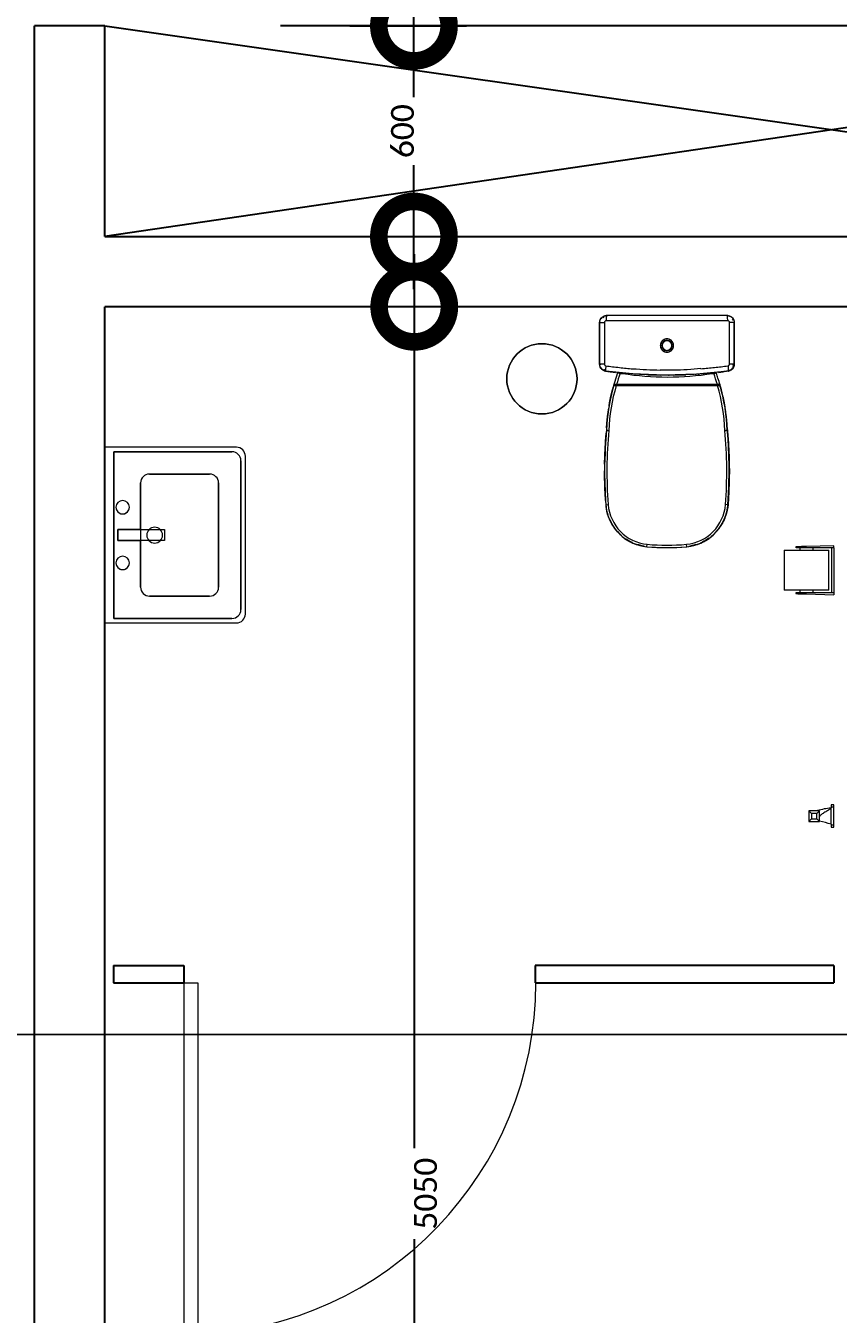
# Model space of a CAD drawing. Header units: metres. Extents: x 15.7 to 112.1, y 4.7 to 71.5.
# Drawn here: x 50.569 to 52.881, y 41.529 to 45.197 of the extents above; entities that cross this region are included whole.
import ezdxf

# ---------------------------------------------------------------- set-up
doc = ezdxf.new("R2010")
doc.units = ezdxf.units.M
doc.layers.get('0').update_dxf_attribs({"color": 3})
doc.layers.add('00', color=252, linetype='Continuous')
for name, color, linetype, lineweight in [('A-BERG', 1, 'Continuous', 9), ('A-DIM', 7, 'Continuous', 5), ('A-DOOR', 5, 'Continuous', 5), ('A-EQPM', 6, 'Continuous', 9), ('A-FIXT', 1, 'Continuous', 9), ('G-IMPT', 1, 'Continuous', 5)]:
    doc.layers.add(name, color=color, linetype=linetype, lineweight=lineweight)
doc.styles.add('Calibri', font='calibri.ttf', dxfattribs={"height": 0.212639})
doc.dimstyles.new('ECG_Dimn-Detl-100', dxfattribs={"dimscale": 0.3048, "dimtxt": 0.25, "dimasz": 1.312336, "dimexe": 0.492126, "dimexo": 0.0625, "dimgap": 0, "dimtad": 1, "dimdec": 0, "dimlfac": 1000, "dimzin": 0, "dimdsep": 46, "dimtxsty": 'Calibri', "dimblk1": 'DOTSMALL', "dimblk2": 'DOTSMALL', "dimsah": 1, "dimcen": 0.09, "dimdle": 0.492126, "dimazin": 0, "dimtfac": 1, "dimtdec": 4, "dimtix": 1, "dimtmove": 0, "dimatfit": 3, "dimfxl": 0.492126, "dimfxlon": 1, "dimtvp": 1, "dimtolj": 1, "dimtzin": 0, "dimarcsym": 2})

# ---------------------------------------------------------------- blocks, each defined once
blk = doc.blocks.new('Single-Flush-Partition - 1000_ 2201-2763524-GROUND FLOOR PLAN')
at = {"layer": 'A-DOOR'}
for p, q in [((0.46, 0.025), (0.46, 1.0259)), ((0.5, 1.0259), (0.46, 1.0259)), ((0.5, 0.025), (0.5, 1.0259)), ((0.5, 0.025), (0.46, 0.025))]:
    blk.add_line(p, q, dxfattribs=at)
blk.add_arc((0.5, 0.025), 1.0017, 92.2886, 180, dxfattribs=at)
blk = doc.blocks.new('ECG_Commercial_Toilet_Maid_driver-P Trap_01 - 211109_092700_dwg_dwg_211109-V2-GROUND FLOOR PLAN')
at = {"layer": 'G-IMPT'}
for p, q in [((-0.4183, 0.1761), (-0.44, 0.1748)), ((-0.3575, 0.1776), (-0.3669, 0.1775)), ((-0.3006, 0.1763), (-0.3323, 0.1771)), ((-0.0804, 0.1337), (-0.0784, 0.133)), ((-0.0786, 0.1331), (-0.0803, 0.1331)), ((-0.0853, -0.0043), (-0.0853, -0.0059)), ((-0.0784, -0.133), (-0.0804, -0.1337)), ((-0.0786, -0.1331), (-0.0803, -0.1331)), ((-0.4226, -0.1759), (-0.3977, -0.1769)), ((-0.3514, -0.1776), (-0.3203, -0.177)), ((-0.2674, -0.1743), (-0.2411, -0.1722))]:
    blk.add_line(p, q, dxfattribs=at)
at = {"layer": 'G-IMPT', "flags": 128}
for points in [[(-0.4998, 0.1614), (-0.5044, 0.159), (-0.5089, 0.1565), (-0.5134, 0.1538), (-0.5154, 0.1524)], [(-0.2349, 0.1719), (-0.2217, 0.171), (-0.2025, 0.1692), (-0.1833, 0.1666), (-0.1816, 0.1664)], [(-0.1723, 0.1649), (-0.1642, 0.1634), (-0.1453, 0.1595), (-0.1265, 0.1549), (-0.1172, 0.1524)], [(-0.1138, 0.1514), (-0.1078, 0.1497), (-0.0894, 0.1437), (-0.0776, 0.1396)], [(-0.5263, 0.1443), (-0.5299, 0.1412), (-0.5337, 0.1376), (-0.5374, 0.1339), (-0.5409, 0.1301)], [(-0.0803, 0.1331), (-0.0803, 0.1297), (-0.0803, 0.1263)], [(-0.5719, -0.0627), (-0.5713, -0.0668), (-0.5703, -0.0719), (-0.5691, -0.077), (-0.5676, -0.082), (-0.5664, -0.0859)], [(-0.5622, -0.0966), (-0.5601, -0.1013), (-0.5577, -0.1059), (-0.5551, -0.1105), (-0.5524, -0.1149), (-0.5495, -0.1192), (-0.5493, -0.1195)], [(-0.0803, -0.1294), (-0.0803, -0.1312), (-0.0803, -0.1331)]]:
    blk.add_lwpolyline(points, dxfattribs=at)
at = {"layer": 'G-IMPT'}
for centre, radius, start, end in [((-0.263, -0.3639), 0.5295, 69.8168, 73.379), ((0.7318, -0.0015), 0.8221, 171.054, 188.946), ((-0.263, 0.3639), 0.5295, 286.6212, 290.1832)]:
    blk.add_arc(centre, radius, start, end, dxfattribs=at)
for points, knots in [([(-0.5134, 0.1537), (-0.5124, 0.1544), (-0.5064, 0.1581), (-0.5, 0.1613), (-0.4946, 0.1637)], [-0.3528816, -0.3528816, -0.3528816, -0.3528816, -0.3333333, -0.2354946, -0.2354946, -0.2354946, -0.2354946]), ([(-0.4808, 0.1688), (-0.4783, 0.1695), (-0.4718, 0.1713), (-0.4653, 0.1723), (-0.4613, 0.1728)], [-0.1550415, -0.1550415, -0.1550415, -0.1550415, -0.1111111, -0.0452824, -0.0452824, -0.0452824, -0.0452824]), ([(-0.4418, 0.1747), (-0.4378, 0.175), (-0.4259, 0.1758), (-0.406, 0.1767), (-0.3825, 0.1774), (-0.3662, 0.1776), (-0.3578, 0.1776), (-0.3572, 0.1776)], [-0.9464093, -0.9464093, -0.9464093, -0.9464093, -0.8888889, -0.7777778, -0.6666667, -0.5555556, -0.5477804, -0.5477804, -0.5477804, -0.5477804]), ([(-0.3385, 0.1774), (-0.3374, 0.1774), (-0.3285, 0.1773), (-0.3117, 0.1768), (-0.2881, 0.1757), (-0.2676, 0.1744), (-0.2551, 0.1734), (-0.2503, 0.173)], [-0.4598098, -0.4598098, -0.4598098, -0.4598098, -0.4444444, -0.3333333, -0.2222222, -0.1111111, -0.0437293, -0.0437293, -0.0437293, -0.0437293]), ([(-0.5575, 0.1063), (-0.5562, 0.1087), (-0.5543, 0.1119), (-0.5523, 0.1151), (-0.5517, 0.1159)], [-0.71214902, -0.71214902, -0.71214902, -0.71214902, -0.66666667, -0.65063088, -0.65063088, -0.65063088, -0.65063088]), ([(-0.0798, 0.1365), (-0.0801, 0.1362), (-0.0804, 0.1356), (-0.0806, 0.1347), (-0.0805, 0.1341), (-0.0805, 0.1339)], [0.75, 0.75, 0.75, 0.75, 0.875, 0.9375, 1, 1, 1, 1]), ([(-0.078, 0.1376), (-0.0782, 0.1375), (-0.0789, 0.1373), (-0.0795, 0.1369), (-0.0798, 0.1365)], [0.5644299, 0.5644299, 0.5644299, 0.5644299, 0.625, 0.75, 0.75, 0.75, 0.75]), ([(-0.5706, 0.0702), (-0.5702, 0.0723), (-0.5694, 0.0757), (-0.5685, 0.0791), (-0.5681, 0.0804)], [-0.92350914, -0.92350914, -0.92350914, -0.92350914, -0.88888889, -0.86576975, -0.86576975, -0.86576975, -0.86576975]), ([(-0.5676, -0.0821), (-0.5682, -0.0802), (-0.5696, -0.0755), (-0.5704, -0.0706), (-0.5709, -0.0677)], [-0.14372398, -0.14372398, -0.14372398, -0.14372398, -0.11111111, -0.06227402, -0.06227402, -0.06227402, -0.06227402]), ([(-0.5493, -0.1195), (-0.5507, -0.1175), (-0.5556, -0.1102), (-0.5596, -0.1023), (-0.5623, -0.0964)], [-0.373281, -0.373281, -0.373281, -0.373281, -0.3333333, -0.227652, -0.227652, -0.227652, -0.227652]), ([(-0.5247, -0.1456), (-0.5254, -0.145), (-0.5313, -0.1402), (-0.5379, -0.1337), (-0.5432, -0.1274), (-0.5441, -0.1263)], [-0.5710221, -0.5710221, -0.5710221, -0.5710221, -0.5555556, -0.4444444, -0.4201761, -0.4201761, -0.4201761, -0.4201761]), ([(-0.2411, -0.1722), (-0.2346, -0.1719), (-0.2217, -0.1711), (-0.2025, -0.1693), (-0.1833, -0.1668), (-0.1642, -0.1635), (-0.1452, -0.1596), (-0.1264, -0.155), (-0.1078, -0.1498), (-0.0916, -0.1446), (-0.0816, -0.141), (-0.0776, -0.1396)], [0, 0, 0, 0, 0.1111111, 0.2222222, 0.3333333, 0.4444444, 0.5555556, 0.6666667, 0.7777778, 0.8888889, 0.9605895, 0.9605895, 0.9605895, 0.9605895]), ([(-0.0805, -0.1339), (-0.0805, -0.1341), (-0.0806, -0.1347), (-0.0804, -0.1356), (-0.0801, -0.1362), (-0.0798, -0.1365)], [0, 0, 0, 0, 0.0625, 0.125, 0.25, 0.25, 0.25, 0.25]), ([(-0.0798, -0.1365), (-0.0794, -0.1369), (-0.0789, -0.1373), (-0.0782, -0.1375), (-0.078, -0.1376)], [0.25, 0.25, 0.25, 0.25, 0.375, 0.4356025, 0.4356025, 0.4356025, 0.4356025]), ([(-0.4902, -0.1655), (-0.4909, -0.1652), (-0.4979, -0.1625), (-0.5072, -0.1578), (-0.5152, -0.1526), (-0.5175, -0.151)], [-0.7902983, -0.7902983, -0.7902983, -0.7902983, -0.7777778, -0.6666667, -0.6200914, -0.6200914, -0.6200914, -0.6200914])]:
    blk.add_open_spline(points, degree=3, knots=knots, dxfattribs=at)
for points in [[(-0.5413, 0.1297), (-0.5368, 0.1348), (-0.532, 0.1395), (-0.5269, 0.1438)], [(-0.0787, 0.1339), (-0.079, 0.1339), (-0.0796, 0.1339), (-0.0802, 0.1339), (-0.0805, 0.1339)], [(-0.0805, 0.1339), (-0.0804, 0.1338), (-0.0804, 0.1335), (-0.0803, 0.1332), (-0.0803, 0.1331)], [(-0.0789, 0.128), (-0.0794, 0.1282), (-0.0798, 0.1284), (-0.0803, 0.1286)], [(-0.0803, 0.1263), (-0.0799, 0.1263), (-0.0795, 0.1263), (-0.0792, 0.1262)], [(-0.0803, -0.1331), (-0.0803, -0.1332), (-0.0804, -0.1335), (-0.0804, -0.1338), (-0.0805, -0.1339)], [(-0.0805, -0.1339), (-0.0802, -0.1339), (-0.0796, -0.1339), (-0.079, -0.1339), (-0.0787, -0.1339)], [(-0.0803, -0.1294), (-0.08, -0.1294), (-0.0793, -0.1293), (-0.0787, -0.1293), (-0.0784, -0.1292)], [(-0.4531, -0.1739), (-0.4643, -0.1731), (-0.4754, -0.1707), (-0.4861, -0.167)], [(-0.2411, -0.1722), (-0.2489, -0.1729), (-0.2646, -0.1742), (-0.2881, -0.1757), (-0.3117, -0.1768), (-0.3353, -0.1775), (-0.3589, -0.1777), (-0.3825, -0.1774), (-0.406, -0.1767), (-0.4297, -0.1756), (-0.4453, -0.1745), (-0.4531, -0.1739)]]:
    blk.add_open_spline(points, degree=3, dxfattribs=at)
blk = doc.blocks.new('ECG_Commercial_Toilet_Maid_driver-P Trap_01 - 211109_092700_dwg_dwg_Deckel_unten_211101-V3-GROUND FLOOR PLAN')
at = {"layer": 'G-IMPT'}
for p, q in [((-0.127, 0.1545), (-0.1269, 0.155)), ((-0.1249, 0.1542), (-0.1269, 0.155)), ((-0.1269, -0.155), (-0.127, -0.1545)), ((-0.1269, -0.155), (-0.125, -0.1533))]:
    blk.add_line(p, q, dxfattribs=at)
at = {"layer": 'G-IMPT', "flags": 128}
for points in [[(-0.4942, 0.1639), (-0.4982, 0.1621), (-0.5028, 0.1598), (-0.5074, 0.1574), (-0.5119, 0.1547), (-0.5156, 0.1523)], [(-0.4583, 0.1734), (-0.4635, 0.1727), (-0.4686, 0.1718), (-0.4737, 0.1707), (-0.4787, 0.1694), (-0.4837, 0.1679)], [(-0.3647, 0.1773), (-0.3912, 0.1771), (-0.4413, 0.1748), (-0.4432, 0.1746)], [(-0.2547, 0.1731), (-0.291, 0.1758), (-0.3373, 0.1773)], [(-0.1829, 0.1665), (-0.19, 0.1676), (-0.2113, 0.1701), (-0.2327, 0.1717), (-0.2361, 0.1719)], [(-0.1269, 0.155), (-0.1477, 0.1601), (-0.1688, 0.1643), (-0.1727, 0.1649)], [(-0.5512, 0.1166), (-0.5523, 0.1149), (-0.5551, 0.1105), (-0.5576, 0.106), (-0.56, 0.1014), (-0.5609, 0.0994)], [(-0.5264, 0.1441), (-0.5286, 0.1424), (-0.5324, 0.1389), (-0.5361, 0.1352), (-0.5397, 0.1314), (-0.5416, 0.1293)], [(-0.567, 0.084), (-0.5676, 0.082), (-0.569, 0.077), (-0.5702, 0.072), (-0.5712, 0.0669), (-0.5716, 0.0647)], [(-0.5719, -0.0627), (-0.5713, -0.0668), (-0.5703, -0.0719), (-0.5691, -0.077), (-0.5676, -0.082), (-0.5664, -0.0859)], [(-0.5622, -0.0966), (-0.5601, -0.1013), (-0.5577, -0.1059), (-0.5551, -0.1105), (-0.5524, -0.1149), (-0.5495, -0.1192)], [(-0.5447, -0.1255), (-0.5432, -0.1274), (-0.5398, -0.1314), (-0.5362, -0.1352), (-0.5325, -0.1388), (-0.5286, -0.1423), (-0.5247, -0.1456), (-0.5226, -0.1472)], [(-0.5198, -0.1493), (-0.5163, -0.1518), (-0.5119, -0.1547), (-0.5075, -0.1573), (-0.5029, -0.1598), (-0.4982, -0.1621), (-0.4935, -0.1642), (-0.4886, -0.1661), (-0.4837, -0.1678), (-0.4788, -0.1694), (-0.4737, -0.1707), (-0.4687, -0.1718), (-0.4635, -0.1727), (-0.4584, -0.1734), (-0.4532, -0.1739), (-0.4531, -0.1739)], [(-0.4531, -0.1739), (-0.4031, -0.1768), (-0.353, -0.1776), (-0.3029, -0.1764), (-0.2529, -0.1732), (-0.2411, -0.1722)], [(-0.2411, -0.1722), (-0.2196, -0.1708), (-0.1983, -0.1687), (-0.177, -0.1657), (-0.1559, -0.1618), (-0.135, -0.1571), (-0.1269, -0.155)]]:
    blk.add_lwpolyline(points, dxfattribs=at)
at = {"layer": 'G-IMPT'}
for centre, radius, start, end in [((-0.263, -0.3639), 0.5365, 81.3483, 83.4677), ((-0.263, -0.3639), 0.5365, 75.3041, 78.0597), ((-0.1287, 0.1483), 0.007, 60.9879, 75.3041), ((-0.1287, 0.1483), 0.007, 60.9879, 75.3041), ((-0.4432, -0.0443), 0.13, 249.5754, 265.6258), ((-0.3576, 1.0752), 1.2528, 265.6258, 275.3365), ((-0.263, 0.3639), 0.5365, 272.3428, 284.6959), ((-0.1287, -0.1483), 0.007, 284.6959, 315.0019), ((-0.1287, -0.1483), 0.007, 284.6959, 315.0019)]:
    blk.add_arc(centre, radius, start, end, dxfattribs=at)
blk = doc.blocks.new('ECG_Commercial_Toilet_Maid_driver-P Trap_01 - 211109_092700_dwg_dwg_Deckel_oben_211101-2077761-GROUND FLOOR PLAN')
at = {"layer": 'G-IMPT'}
for p, q in [((-0.4531, 0.1739), (-0.4526, 0.167)), ((-0.1262, 0.1549), (-0.1264, 0.1542)), ((-0.1163, 0.1519), (-0.1162, 0.1521)), ((-0.1108, 0.1483), (-0.1127, 0.1483)), ((-0.1108, 0.1483), (-0.1108, 0.1442)), ((-0.1138, 0.1442), (-0.1108, 0.1442)), ((-0.1138, 0.1442), (-0.1138, -0.1442)), ((-0.1108, -0.1442), (-0.1108, 0.1442)), ((-0.1108, -0.1442), (-0.1108, 0.1442)), ((-0.5726, 0.0565), (-0.5657, 0.0558)), ((-0.5726, -0.0565), (-0.5657, -0.0558)), ((-0.1138, -0.1442), (-0.1108, -0.1442)), ((-0.1108, -0.1442), (-0.1108, -0.1483)), ((-0.4531, -0.1739), (-0.4526, -0.167)), ((-0.1264, -0.1542), (-0.1262, -0.1549)), ((-0.1162, -0.1521), (-0.1163, -0.1519)), ((-0.1127, -0.1483), (-0.1108, -0.1483))]:
    blk.add_line(p, q, dxfattribs=at)
at = {"layer": 'G-IMPT', "flags": 128}
for points in [[(-0.4531, 0.1739), (-0.4583, 0.1734), (-0.4635, 0.1727), (-0.4686, 0.1718), (-0.4737, 0.1707), (-0.4787, 0.1694), (-0.4837, 0.1679), (-0.4886, 0.1661), (-0.4934, 0.1642), (-0.4982, 0.1621), (-0.5028, 0.1598), (-0.5074, 0.1574), (-0.5119, 0.1547), (-0.5162, 0.1519), (-0.5205, 0.1489), (-0.5246, 0.1457), (-0.5286, 0.1424), (-0.5324, 0.1389), (-0.5361, 0.1352), (-0.5397, 0.1314), (-0.5431, 0.1275), (-0.5464, 0.1234), (-0.5494, 0.1193), (-0.5523, 0.1149), (-0.5551, 0.1105), (-0.5576, 0.106), (-0.56, 0.1014), (-0.5622, 0.0967), (-0.5642, 0.0919), (-0.566, 0.087), (-0.5676, 0.082), (-0.569, 0.077), (-0.5702, 0.072), (-0.5712, 0.0669), (-0.572, 0.0617), (-0.5726, 0.0566), (-0.5726, 0.0565)], [(-0.2411, 0.1722), (-0.291, 0.1758), (-0.3411, 0.1775), (-0.3912, 0.1771), (-0.4413, 0.1748), (-0.4531, 0.1739)], [(-0.113, 0.1512), (-0.1337, 0.1568), (-0.1546, 0.1615), (-0.1757, 0.1655), (-0.197, 0.1685), (-0.2183, 0.1707), (-0.2397, 0.1721), (-0.2411, 0.1722)], [(-0.5726, 0.0565), (-0.5744, 0.0324), (-0.5752, 0.0083), (-0.5751, -0.0158), (-0.574, -0.0399), (-0.5726, -0.0565)], [(-0.5726, -0.0565), (-0.5721, -0.0617), (-0.5713, -0.0668), (-0.5703, -0.0719), (-0.5691, -0.077), (-0.5676, -0.082), (-0.566, -0.0869), (-0.5642, -0.0918), (-0.5622, -0.0966), (-0.5601, -0.1013), (-0.5577, -0.1059), (-0.5551, -0.1105), (-0.5524, -0.1149), (-0.5495, -0.1192), (-0.5464, -0.1234), (-0.5432, -0.1274), (-0.5398, -0.1314), (-0.5362, -0.1352), (-0.5325, -0.1388), (-0.5286, -0.1423), (-0.5247, -0.1456), (-0.5205, -0.1488), (-0.5163, -0.1518), (-0.5119, -0.1547), (-0.5075, -0.1573), (-0.5029, -0.1598), (-0.4982, -0.1621), (-0.4935, -0.1642), (-0.4886, -0.1661), (-0.4837, -0.1678), (-0.4788, -0.1694), (-0.4737, -0.1707), (-0.4687, -0.1718), (-0.4635, -0.1727), (-0.4584, -0.1734), (-0.4532, -0.1739), (-0.4531, -0.1739)], [(-0.4531, -0.1739), (-0.4031, -0.1768), (-0.353, -0.1776), (-0.3029, -0.1764), (-0.2529, -0.1732), (-0.2411, -0.1722)], [(-0.2411, -0.1722), (-0.2196, -0.1708), (-0.1983, -0.1687), (-0.177, -0.1657), (-0.1559, -0.1618), (-0.135, -0.1571), (-0.1143, -0.1516), (-0.113, -0.1512)]]:
    blk.add_lwpolyline(points, dxfattribs=at)
at = {"layer": 'G-IMPT'}
for centre, radius, start, end in [((-0.4432, 0.0443), 0.13, 94.3742, 174.6261), ((-0.4432, 0.0443), 0.123, 94.3742, 174.6261), ((-0.3576, -1.0752), 1.2528, 84.6635, 94.3742), ((-0.3576, -1.0752), 1.2458, 84.6551, 94.3742), ((-0.263, -0.3639), 0.5295, 73.6374, 87.677), ((-0.263, -0.3639), 0.5365, 73.7635, 87.6572), ((-0.263, -0.3639), 0.5365, 81.0541, 87.6572), ((-0.263, -0.3639), 0.5365, 75.2338, 78.8854), ((-0.117, 0.1492), 0.003, 74.1204, 97.6492), ((-0.263, -0.3639), 0.5365, 73.7635, 74.1204), ((-0.1138, 0.1483), 0.003, 0, 73.7635), ((-0.1138, 0.1483), 0.003, 0, 73.7635), ((0.0278, 0), 0.6031, 174.6261, 185.3739), ((0.0278, 0), 0.5961, 174.6261, 185.3739), ((-0.4432, -0.0443), 0.13, 185.3739, 265.6258), ((-0.4432, -0.0443), 0.123, 185.3739, 265.6258), ((-0.263, 0.3639), 0.5295, 272.323, 286.3626), ((-0.3576, 1.0752), 1.2528, 265.6258, 275.3365), ((-0.3576, 1.0752), 1.2458, 265.6258, 275.3449), ((-0.263, 0.3639), 0.5365, 272.3428, 286.2365), ((-0.263, 0.3639), 0.5365, 272.3428, 278.9459), ((-0.263, 0.3639), 0.5365, 281.1146, 284.7662), ((-0.117, -0.1492), 0.003, 262.3508, 285.8796), ((-0.263, 0.3639), 0.5365, 285.8796, 286.2365), ((-0.1138, -0.1483), 0.003, 286.2365, 0), ((-0.1138, -0.1483), 0.003, 286.2365, 0)]:
    blk.add_arc(centre, radius, start, end, dxfattribs=at)
for points in [[(-0.2411, 0.1722), (-0.2411, 0.1721), (-0.2411, 0.1718), (-0.2412, 0.1702), (-0.2413, 0.1679), (-0.2415, 0.1661), (-0.2415, 0.1652)], [(-0.1137, 0.1454), (-0.1137, 0.145), (-0.1138, 0.1446), (-0.1138, 0.1442)], [(-0.1138, -0.1442), (-0.1138, -0.1446), (-0.1137, -0.145), (-0.1137, -0.1454)], [(-0.1137, -0.1454), (-0.1136, -0.1458), (-0.1136, -0.1462), (-0.1135, -0.1465)], [(-0.2415, -0.1652), (-0.2415, -0.1661), (-0.2413, -0.1679), (-0.2412, -0.1702), (-0.2411, -0.1718), (-0.2411, -0.1721), (-0.2411, -0.1722)]]:
    blk.add_open_spline(points, degree=3, dxfattribs=at)
for points, knots in [([(-0.1162, 0.1521), (-0.1162, 0.1521), (-0.1169, 0.1523), (-0.1202, 0.1533), (-0.1239, 0.1543), (-0.1262, 0.1549)], [-1, -1, -1, -1, -0.722222, -0.444444, 0, 0, 0, 0]), ([(-0.113, 0.1512), (-0.113, 0.1512), (-0.113, 0.1509), (-0.1132, 0.1495), (-0.1134, 0.1475), (-0.1136, 0.146), (-0.1137, 0.1454)], [0, 0, 0, 0, 0.2222222, 0.4444444, 0.7222222, 0.8888885, 0.8888885, 0.8888885, 0.8888885]), ([(-0.1108, 0.1442), (-0.1108, 0.1446), (-0.1108, 0.1456), (-0.1108, 0.147), (-0.1108, 0.148), (-0.1108, 0.1483), (-0.1108, 0.1483)], [0, 0, 0, 0, 0.222222, 0.444444, 0.722222, 1, 1, 1, 1]), ([(-0.1135, -0.1465), (-0.1134, -0.1473), (-0.1133, -0.1488), (-0.1131, -0.1502), (-0.113, -0.151), (-0.113, -0.1512), (-0.113, -0.1512)], [0.2222222, 0.2222222, 0.2222222, 0.2222222, 0.4444444, 0.6666667, 0.8333333, 1, 1, 1, 1]), ([(-0.1108, -0.1483), (-0.1108, -0.1483), (-0.1108, -0.1481), (-0.1108, -0.1473), (-0.1108, -0.1459), (-0.1108, -0.1447), (-0.1108, -0.1442)], [0, 0, 0, 0, 0.222222, 0.444444, 0.722222, 1, 1, 1, 1]), ([(-0.1162, -0.1521), (-0.1162, -0.1521), (-0.1166, -0.1522), (-0.1186, -0.1528), (-0.1219, -0.1537), (-0.1248, -0.1545), (-0.1262, -0.1549)], [0, 0, 0, 0, 0.222222, 0.444444, 0.722222, 1, 1, 1, 1])]:
    blk.add_open_spline(points, degree=3, knots=knots, dxfattribs=at)
blk = doc.blocks.new('ECG_Commercial_Toilet_Maid_driver-P Trap_01 - 211109_092700_dwg_dwg_Spühlkasten_211101-V4-GROUND FLOOR PLAN')
at = {"layer": 'G-IMPT'}
for p, q in [((-0.0606, 0.1853), (-0.059, 0.1866)), ((-0.0479, 0.1896), (-0.0479, 0.1886)), ((-0.0478, 0.1894), (-0.0478, 0.1888)), ((0.0707, 0.1915), (-0.0477, 0.1915)), ((-0.0477, 0.1915), (0.0707, 0.1915)), ((-0.0477, 0.187), (-0.0477, 0.1915)), ((-0.0477, 0.1915), (-0.0477, 0.1915)), ((-0.0477, 0.1851), (-0.0477, 0.187)), ((-0.0477, 0.1829), (-0.0477, 0.1851)), ((0.0707, 0.1915), (0.0707, 0.1915)), ((0.0707, 0.1915), (0.0707, 0.187)), ((0.0707, 0.187), (0.0707, 0.1851)), ((0.0707, 0.1851), (0.0707, 0.1829)), ((0.0824, 0.1862), (0.0836, 0.1852)), ((-0.0693, 0.1602), (-0.071, 0.1463)), ((-0.0701, 0.1525), (-0.0693, 0.1602)), ((-0.0693, 0.1603), (-0.0684, 0.1673)), ((-0.0477, 0.1806), (-0.0477, 0.1829)), ((-0.0477, 0.1781), (-0.0477, 0.1806)), ((0.0707, 0.1781), (-0.0477, 0.1781)), ((0.0707, 0.1829), (0.0707, 0.1806)), ((0.0707, 0.1806), (0.0707, 0.1781)), ((0.0757, -0.1731), (0.0757, 0.1731)), ((0.0888, 0.1785), (0.0898, 0.1755)), ((0.0902, 0.1742), (0.0905, 0.1718)), ((0.0907, -0.1715), (0.0907, 0.1715)), ((-0.0733, 0.1239), (-0.0747, 0.1086)), ((-0.0727, 0.1302), (-0.0733, 0.1247)), ((-0.076, 0.0922), (-0.0762, 0.0891)), ((-0.0755, 0.0994), (-0.0753, 0.1013)), ((-0.0782, 0.0535), (-0.0792, 0.0178)), ((-0.0791, 0.0212), (-0.0791, 0.0224)), ((-0.0792, -0.0178), (-0.0782, -0.0535)), ((-0.0762, -0.0891), (-0.076, -0.0923)), ((-0.071, -0.1463), (-0.0693, -0.1602)), ((-0.0693, -0.1602), (-0.0695, -0.158)), ((-0.0684, -0.1671), (-0.0686, -0.1657)), ((-0.0684, -0.1673), (-0.0684, -0.1671)), ((-0.0666, -0.1769), (-0.0673, -0.1744)), ((-0.0646, -0.1809), (-0.066, -0.1781)), ((-0.0477, -0.1781), (0.0707, -0.1781)), ((-0.0477, -0.1805), (-0.0477, -0.1781)), ((-0.0477, -0.1829), (-0.0477, -0.1805)), ((-0.0477, -0.1851), (-0.0477, -0.1829)), ((0.0707, -0.1886), (0.0707, -0.1781)), ((-0.0479, -0.19), (-0.0479, -0.188)), ((-0.0478, -0.1882), (-0.0478, -0.1902)), ((-0.0477, -0.187), (-0.0477, -0.1851)), ((-0.0477, -0.1915), (-0.0477, -0.187)), ((-0.0477, -0.1915), (0.0707, -0.1915)), ((0.0707, -0.1915), (-0.0477, -0.1915)), ((-0.0477, -0.1915), (-0.0477, -0.1915)), ((0.0707, -0.1915), (0.0707, -0.1886)), ((0.0707, -0.1915), (0.0707, -0.1915))]:
    blk.add_line(p, q, dxfattribs=at)
at = {"layer": 'G-IMPT', "flags": 128}
for points in [[(-0.0675, 0.1742), (-0.0669, 0.177), (-0.066, 0.1796), (-0.0646, 0.1821), (-0.063, 0.1844), (-0.061, 0.1864), (-0.0587, 0.1882), (-0.0563, 0.1896), (-0.0519, 0.191), (-0.0477, 0.1915)], [(-0.0478, 0.1902), (-0.0478, 0.1904), (-0.0478, 0.1906), (-0.0478, 0.1909), (-0.0477, 0.1911)], [(0.0707, 0.1915), (0.0735, 0.1913), (0.0763, 0.1907), (0.0789, 0.1897), (0.0814, 0.1884), (0.0837, 0.1867), (0.0857, 0.1847), (0.0874, 0.1824), (0.0888, 0.18), (0.0903, 0.1757), (0.0907, 0.1715)], [(-0.0675, -0.1742), (-0.0766, -0.0837), (-0.0793, 0.0071), (-0.0756, 0.0979), (-0.0675, 0.1742)], [(-0.0684, 0.1673), (-0.0684, 0.1671), (-0.0686, 0.1657), (-0.0688, 0.1643), (-0.069, 0.1629), (-0.0692, 0.1616), (-0.0693, 0.1602)], [(-0.0677, 0.1726), (-0.0679, 0.1713), (-0.0681, 0.1699), (-0.0683, 0.1685), (-0.0684, 0.1673)], [(-0.0671, 0.1754), (-0.0662, 0.1781), (-0.0648, 0.1806), (-0.0632, 0.1829)], [(0.0907, -0.1715), (0.0907, -0.1053), (0.0907, -0.0388), (0.0907, 0.0276), (0.0907, 0.0941), (0.0907, 0.1604), (0.0907, 0.1715)], [(-0.0746, 0.1091), (-0.0744, 0.112), (-0.0735, 0.1209)], [(-0.0765, -0.0844), (-0.0767, -0.0822), (-0.0767, -0.08)], [(-0.0748, -0.1076), (-0.0733, -0.1247), (-0.0727, -0.1302)], [(-0.0686, -0.1657), (-0.0688, -0.1643), (-0.069, -0.1629), (-0.0692, -0.1616), (-0.0693, -0.1602)], [(-0.0677, -0.1726), (-0.0679, -0.1713), (-0.0681, -0.1699), (-0.0683, -0.1685), (-0.0684, -0.1673)], [(-0.0477, -0.1915), (-0.0505, -0.1913), (-0.0533, -0.1907), (-0.0559, -0.1897), (-0.0584, -0.1884), (-0.0607, -0.1867), (-0.0627, -0.1847), (-0.0644, -0.1824), (-0.0665, -0.1784), (-0.0675, -0.1742)], [(0.0907, -0.1715), (0.0905, -0.1743), (0.0899, -0.1771), (0.0889, -0.1798), (0.0876, -0.1822), (0.0859, -0.1845), (0.0839, -0.1865), (0.0817, -0.1882), (0.0792, -0.1896), (0.0749, -0.1911), (0.0707, -0.1915)], [(0.0905, -0.1728), (0.0899, -0.1756), (0.0889, -0.1782)], [(-0.0587, -0.1868), (-0.0609, -0.1852), (-0.0623, -0.1838)], [(-0.0479, -0.19), (-0.0507, -0.1898), (-0.0535, -0.1892), (-0.0561, -0.1882)], [(-0.0478, -0.1902), (-0.0478, -0.1904), (-0.0478, -0.1906), (-0.0478, -0.1909), (-0.0477, -0.1911)]]:
    blk.add_lwpolyline(points, dxfattribs=at)
at = {"layer": 'G-IMPT'}
for centre, major_axis, ratio, start_param, end_param in [((0.0757, 0.1715), (0.015, 0), 0.104518, 0.698132, 1.570796), ((0.0757, 0.1715), (-0.015, 0), 0.104518, 3.141593, 3.839719), ((0.0757, -0.1715), (0.015, 0), 0.101852, 4.712389, 4.886922), ((0.0757, -0.1715), (-0.015, 0), 0.101852, 1.745329, 3.141593)]:
    blk.add_ellipse(centre, major_axis=major_axis, ratio=ratio, start_param=start_param, end_param=end_param, dxfattribs=at)
for points, knots in [([(-0.0675, 0.1742), (-0.0671, 0.1768), (-0.0654, 0.1819), (-0.0603, 0.1876), (-0.0541, 0.1908), (-0.0498, 0.1915), (-0.0477, 0.1915)], [-1, -1, -1, -1, -0.722222, -0.444444, -0.222222, 0, 0, 0, 0]), ([(0.0707, 0.1915), (0.0742, 0.1915), (0.08, 0.1899), (0.0863, 0.1846), (0.0893, 0.1795), (0.0905, 0.175), (0.0907, 0.1727), (0.0907, 0.1715)], [-1, -1, -1, -1, -0.666667, -0.444444, -0.222222, -0.111111, 0, 0, 0, 0]), ([(-0.0675, -0.1742), (-0.0762, -0.1103), (-0.0833, 0.0066), (-0.0745, 0.1231), (-0.0675, 0.1742)], [-1, -1, -1, -1, -0.444444, 0, 0, 0, 0]), ([(-0.0639, 0.1747), (-0.0645, 0.1747), (-0.0655, 0.1747), (-0.0666, 0.1746), (-0.0673, 0.1744), (-0.0675, 0.1743), (-0.0675, 0.1742)], [0.5555556, 0.5555556, 0.5555556, 0.5555556, 0.6666667, 0.7777778, 0.8888889, 0.9998878, 0.9998878, 0.9998878, 0.9998878]), ([(-0.0674, 0.1743), (-0.0673, 0.1749), (-0.0669, 0.1765), (-0.0657, 0.1797), (-0.0641, 0.1819), (-0.0629, 0.1833)], [0.0512305, 0.0512305, 0.0512305, 0.0512305, 0.1111111, 0.2222222, 0.4038066, 0.4038066, 0.4038066, 0.4038066]), ([(-0.0628, 0.1833), (-0.0637, 0.1823), (-0.0657, 0.1796), (-0.0668, 0.1764), (-0.0673, 0.1743)], [0.5863221, 0.5863221, 0.5863221, 0.5863221, 0.7222222, 0.9391237, 0.9391237, 0.9391237, 0.9391237]), ([(-0.0651, 0.1752), (-0.0648, 0.1761), (-0.0643, 0.1775), (-0.0636, 0.1787), (-0.0633, 0.1792)], [0.1111111, 0.1111111, 0.1111111, 0.1111111, 0.2222222, 0.2811373, 0.2811373, 0.2811373, 0.2811373]), ([(-0.0477, 0.1781), (-0.0483, 0.1781), (-0.0497, 0.1778), (-0.0513, 0.1767), (-0.0523, 0.1753), (-0.0526, 0.1743), (-0.0526, 0.1738)], [-1, -1, -1, -1, -0.722222, -0.444444, -0.222222, 0, 0, 0, 0]), ([(0.0757, 0.1731), (0.0757, 0.1738), (0.0754, 0.1753), (0.0741, 0.1769), (0.0725, 0.1779), (0.0713, 0.1781), (0.0707, 0.1781)], [-1, -1, -1, -1, -0.722222, -0.444444, -0.222222, 0, 0, 0, 0]), ([(0.088, 0.1802), (0.0883, 0.1797), (0.0897, 0.177), (0.0903, 0.1741), (0.0906, 0.1717)], [0.6666667, 0.6666667, 0.6666667, 0.6666667, 0.7222222, 0.9538225, 0.9538225, 0.9538225, 0.9538225]), ([(0.09, 0.1753), (0.0898, 0.1758), (0.0894, 0.1772), (0.0888, 0.1785), (0.0884, 0.1793)], [0.1726862, 0.1726862, 0.1726862, 0.1726862, 0.2222222, 0.3099855, 0.3099855, 0.3099855, 0.3099855]), ([(0.0906, 0.1717), (0.0906, 0.1723), (0.0904, 0.1733), (0.0902, 0.1744), (0.0901, 0.1748)], [0.0548654, 0.0548654, 0.0548654, 0.0548654, 0.1111111, 0.1553711, 0.1553711, 0.1553711, 0.1553711]), ([(-0.0477, -0.1915), (-0.0509, -0.1915), (-0.0562, -0.1902), (-0.0622, -0.1857), (-0.0653, -0.1813), (-0.0669, -0.1774), (-0.0674, -0.1753), (-0.0675, -0.1742)], [-1, -1, -1, -1, -0.666667, -0.444444, -0.222222, -0.111111, 0, 0, 0, 0]), ([(-0.0577, -0.1743), (-0.0585, -0.1744), (-0.06, -0.1745), (-0.0622, -0.1747), (-0.064, -0.1747), (-0.0655, -0.1747), (-0.0666, -0.1746), (-0.0673, -0.1745), (-0.0675, -0.1743), (-0.0675, -0.1742)], [0.2222222, 0.2222222, 0.2222222, 0.2222222, 0.3333333, 0.4444444, 0.5555556, 0.6666667, 0.7777778, 0.8888889, 0.9998876, 0.9998876, 0.9998876, 0.9998876]), ([(-0.0674, -0.1744), (-0.0673, -0.1748), (-0.067, -0.1759), (-0.0667, -0.1769), (-0.0665, -0.1774)], [0.0614445, 0.0614445, 0.0614445, 0.0614445, 0.1111111, 0.1711353, 0.1711353, 0.1711353, 0.1711353]), ([(-0.0642, -0.1817), (-0.0645, -0.1813), (-0.066, -0.179), (-0.0668, -0.1764), (-0.0673, -0.1743)], [0.6666667, 0.6666667, 0.6666667, 0.6666667, 0.7222222, 0.9481729, 0.9481729, 0.9481729, 0.9481729]), ([(-0.0526, -0.1737), (-0.0525, -0.1744), (-0.0521, -0.1757), (-0.0508, -0.1771), (-0.0493, -0.1779), (-0.0482, -0.1781), (-0.0477, -0.1781)], [-1, -1, -1, -1, -0.722222, -0.444444, -0.222222, 0, 0, 0, 0]), ([(0.0907, -0.1715), (0.0907, -0.1744), (0.0894, -0.1802), (0.0843, -0.1868), (0.0777, -0.1907), (0.073, -0.1915), (0.0707, -0.1915)], [-1, -1, -1, -1, -0.722222, -0.444444, -0.222222, 0, 0, 0, 0]), ([(0.0707, -0.1781), (0.0714, -0.1781), (0.0729, -0.1778), (0.0746, -0.1765), (0.0755, -0.1748), (0.0757, -0.1736), (0.0757, -0.1731)], [-1, -1, -1, -1, -0.722222, -0.444444, -0.222222, 0, 0, 0, 0]), ([(0.0907, -0.1717), (0.0906, -0.1724), (0.0904, -0.1742), (0.0896, -0.1771), (0.0886, -0.1792), (0.088, -0.1802)], [0.0467052, 0.0467052, 0.0467052, 0.0467052, 0.1111111, 0.2222222, 0.3333333, 0.3333333, 0.3333333, 0.3333333]), ([(0.0884, -0.1793), (0.0886, -0.179), (0.0892, -0.1777), (0.0895, -0.1764), (0.0897, -0.1753)], [0.6917979, 0.6917979, 0.6917979, 0.6917979, 0.7222222, 0.8264398, 0.8264398, 0.8264398, 0.8264398]), ([(-0.0478, -0.1902), (-0.05, -0.1902), (-0.053, -0.1897), (-0.0559, -0.1886), (-0.0567, -0.1882)], [0, 0, 0, 0, 0.2222222, 0.3188139, 0.3188139, 0.3188139, 0.3188139])]:
    blk.add_open_spline(points, degree=3, knots=knots, dxfattribs=at)
for points in [[(-0.0598, 0.1863), (-0.0591, 0.1868), (-0.0585, 0.1872), (-0.0578, 0.1876)], [(-0.0581, 0.1872), (-0.0587, 0.1868), (-0.0592, 0.1864), (-0.0598, 0.186)], [(-0.0502, 0.1901), (-0.0494, 0.1902), (-0.0486, 0.1902), (-0.0478, 0.1902)], [(0.0707, 0.1902), (0.0714, 0.1902), (0.0722, 0.1902), (0.0729, 0.1901)], [(0.0836, 0.1853), (0.0831, 0.1856), (0.0827, 0.186), (0.0823, 0.1863)], [(-0.0693, 0.1603), (-0.0693, 0.1602), (-0.0693, 0.1602), (-0.0693, 0.1602)], [(-0.0634, 0.1793), (-0.0641, 0.1781), (-0.0645, 0.1768), (-0.0649, 0.1754)], [(-0.0621, 0.1747), (-0.0628, 0.1747), (-0.0634, 0.1747), (-0.0639, 0.1747)], [(-0.06, 0.1745), (-0.0608, 0.1746), (-0.0615, 0.1746), (-0.0621, 0.1747)], [(-0.0577, 0.1743), (-0.0585, 0.1744), (-0.0593, 0.1745), (-0.06, 0.1745)], [(-0.0552, 0.1741), (-0.056, 0.1742), (-0.0569, 0.1743), (-0.0577, 0.1743)], [(-0.0526, 0.1738), (-0.0544, 0.161), (-0.0559, 0.1482), (-0.0572, 0.1354)], [(-0.0526, 0.1738), (-0.0535, 0.1739), (-0.0544, 0.174), (-0.0552, 0.1741)], [(0.0863, 0.1792), (0.0858, 0.1801), (0.0852, 0.181), (0.0845, 0.1818)], [(0.0845, 0.1815), (0.0852, 0.1807), (0.0858, 0.1799), (0.0864, 0.179)], [(-0.0572, 0.1354), (-0.0586, 0.1226), (-0.0599, 0.1097), (-0.0611, 0.0968)], [(-0.0607, 0.0969), (-0.0616, 0.084), (-0.0626, 0.0711), (-0.0633, 0.0582)], [(-0.063, 0.0582), (-0.0636, 0.0453), (-0.0641, 0.0323), (-0.0644, 0.0194)], [(-0.0641, 0.0194), (-0.0643, 0.0065), (-0.0645, -0.0065), (-0.0641, -0.0194)], [(-0.0641, -0.0194), (-0.0638, -0.0452), (-0.0618, -0.0709), (-0.0595, -0.0966)], [(-0.0723, -0.1346), (-0.0736, -0.1219), (-0.0747, -0.1091), (-0.0757, -0.0962)], [(-0.0607, -0.0968), (-0.0597, -0.1097), (-0.0584, -0.1225), (-0.0569, -0.1353)], [(-0.0572, -0.1354), (-0.0559, -0.1482), (-0.0544, -0.161), (-0.0526, -0.1737)], [(-0.0693, -0.1602), (-0.0693, -0.1602), (-0.0693, -0.1602), (-0.0693, -0.1603)], [(-0.0659, -0.1787), (-0.0654, -0.1797), (-0.0648, -0.1806), (-0.0642, -0.1814)], [(-0.0552, -0.1741), (-0.056, -0.1742), (-0.0569, -0.1742), (-0.0577, -0.1743)], [(-0.0526, -0.1737), (-0.0535, -0.1738), (-0.0543, -0.174), (-0.0552, -0.1741)], [(0.0901, -0.1748), (0.0904, -0.1738), (0.0905, -0.1728), (0.0906, -0.1717)], [(-0.0598, -0.1863), (-0.0606, -0.1856), (-0.0615, -0.185), (-0.0623, -0.1842)], [(-0.0622, -0.1839), (-0.0611, -0.185), (-0.0599, -0.1862), (-0.0586, -0.187)], [(-0.0566, -0.188), (-0.0539, -0.1893), (-0.0509, -0.19), (-0.0479, -0.19)], [(-0.0502, -0.1881), (-0.0494, -0.1882), (-0.0486, -0.1882), (-0.0478, -0.1882)], [(-0.0479, -0.188), (-0.0485, -0.188), (-0.0491, -0.188), (-0.0497, -0.1879)], [(0.0728, -0.1901), (0.0721, -0.1902), (0.0714, -0.1902), (0.0707, -0.1902)], [(0.0769, -0.1871), (0.0778, -0.1868), (0.0788, -0.1863), (0.0797, -0.1858)]]:
    blk.add_open_spline(points, degree=3, dxfattribs=at)
blk = doc.blocks.new('ECG_Commercial_Toilet_Maid_driver-P Trap_01 - 211109_092700_dwg_dwg_Spülkastenstopfen-2077764-GROUND FLOOR PLAN')
at = {"layer": 'G-IMPT', "flags": 128}
for points in [[(0.0189, 0), (0.0188, 0.0008), (0.0188, 0.0015), (0.0187, 0.0023), (0.0186, 0.003), (0.0185, 0.0037), (0.0183, 0.0045), (0.0181, 0.0052), (0.0179, 0.0059), (0.0176, 0.0066), (0.0174, 0.0073), (0.0171, 0.008), (0.0167, 0.0087), (0.0164, 0.0094), (0.016, 0.01), (0.0156, 0.0106), (0.0151, 0.0113), (0.0147, 0.0119), (0.0142, 0.0124), (0.0137, 0.013), (0.0131, 0.0135), (0.0126, 0.014), (0.012, 0.0145), (0.0114, 0.015), (0.0108, 0.0154), (0.0102, 0.0159), (0.0095, 0.0163), (0.0089, 0.0166), (0.0082, 0.017), (0.0075, 0.0173), (0.0068, 0.0176), (0.0061, 0.0178), (0.0054, 0.0181), (0.0047, 0.0183), (0.0039, 0.0184), (0.0032, 0.0186), (0.0025, 0.0187), (0.0017, 0.0188), (0.001, 0.0188), (0.0002, 0.0189), (-0.0006, 0.0188), (-0.0013, 0.0188), (-0.0021, 0.0187), (-0.0028, 0.0186), (-0.0035, 0.0185), (-0.0043, 0.0184), (-0.005, 0.0182), (-0.0057, 0.018), (-0.0065, 0.0177), (-0.0072, 0.0174), (-0.0078, 0.0171), (-0.0085, 0.0168), (-0.0092, 0.0165), (-0.0098, 0.0161), (-0.0105, 0.0157), (-0.0111, 0.0152), (-0.0117, 0.0148), (-0.0123, 0.0143), (-0.0128, 0.0138), (-0.0134, 0.0133), (-0.0139, 0.0127), (-0.0144, 0.0122), (-0.0149, 0.0116), (-0.0153, 0.011), (-0.0158, 0.0104), (-0.0162, 0.0097), (-0.0165, 0.0091), (-0.0169, 0.0084), (-0.0172, 0.0077), (-0.0175, 0.007), (-0.0178, 0.0063), (-0.018, 0.0056), (-0.0182, 0.0049), (-0.0184, 0.0041), (-0.0185, 0.0034), (-0.0187, 0.0027), (-0.0188, 0.0019), (-0.0188, 0.0012), (-0.0189, 0.0004), (-0.0189, 0)], [(-0.0189, 0), (-0.0188, -0.0008), (-0.0188, -0.0015), (-0.0187, -0.0023), (-0.0186, -0.003), (-0.0185, -0.0037), (-0.0183, -0.0045), (-0.0181, -0.0052), (-0.0179, -0.0059), (-0.0176, -0.0066), (-0.0174, -0.0073), (-0.0171, -0.008), (-0.0167, -0.0087), (-0.0164, -0.0094), (-0.016, -0.01), (-0.0156, -0.0106), (-0.0151, -0.0113), (-0.0147, -0.0119), (-0.0142, -0.0124), (-0.0137, -0.013), (-0.0131, -0.0135), (-0.0126, -0.014), (-0.012, -0.0145), (-0.0114, -0.015), (-0.0108, -0.0154), (-0.0102, -0.0159), (-0.0095, -0.0163), (-0.0089, -0.0166), (-0.0082, -0.017), (-0.0075, -0.0173), (-0.0068, -0.0176), (-0.0061, -0.0178), (-0.0054, -0.0181), (-0.0047, -0.0183), (-0.0039, -0.0184), (-0.0032, -0.0186), (-0.0025, -0.0187), (-0.0017, -0.0188), (-0.001, -0.0188), (-0.0002, -0.0189), (0.0006, -0.0188), (0.0013, -0.0188), (0.0021, -0.0187), (0.0028, -0.0186), (0.0035, -0.0185), (0.0043, -0.0184), (0.005, -0.0182), (0.0057, -0.018), (0.0065, -0.0177), (0.0072, -0.0174), (0.0078, -0.0171), (0.0085, -0.0168), (0.0092, -0.0165), (0.0098, -0.0161), (0.0105, -0.0157), (0.0111, -0.0152), (0.0117, -0.0148), (0.0123, -0.0143), (0.0128, -0.0138), (0.0134, -0.0133), (0.0139, -0.0127), (0.0144, -0.0122), (0.0149, -0.0116), (0.0153, -0.011), (0.0158, -0.0104), (0.0162, -0.0097), (0.0165, -0.0091), (0.0169, -0.0084), (0.0172, -0.0077), (0.0175, -0.007), (0.0178, -0.0063), (0.018, -0.0056), (0.0182, -0.0049), (0.0184, -0.0041), (0.0185, -0.0034), (0.0187, -0.0027), (0.0188, -0.0019), (0.0188, -0.0012), (0.0189, -0.0004), (0.0189, 0)]]:
    blk.add_lwpolyline(points, dxfattribs=at)
at = {"layer": 'G-IMPT'}
for radius, start, end in [(0.0186, 360, 180), (0.0186, 180, 0), (0.0179, 171.0018, 180), (0.0179, 180, 188.9982), (0.0144, 360, 180), (0.0144, 180, 0), (0.0137, 0, 180), (0.0137, 180, 0), (0.0179, 360, 8.9982), (0.0179, 351.0018, 360)]:
    blk.add_arc((0, 0), radius, start, end, dxfattribs=at)
blk = doc.blocks.new('ECG_Commercial_Toilet_Maid_driver-P Trap_01 - 211109_092700_dwg_dwg-V5-GROUND FLOOR PLAN')
for name, p in [('ECG_Commercial_Toilet_Maid_driver-P Trap_01 - 211109_092700_dwg_dwg_Spühlkasten_211101-V4-GROUND FLOOR PLAN', (0.3581, 0)), ('ECG_Commercial_Toilet_Maid_driver-P Trap_01 - 211109_092700_dwg_dwg_Deckel_oben_211101-2077761-GROUND FLOOR PLAN', (0.3633, 0.0003)), ('ECG_Commercial_Toilet_Maid_driver-P Trap_01 - 211109_092700_dwg_dwg_211109-V2-GROUND FLOOR PLAN', (0.3641, 0)), ('ECG_Commercial_Toilet_Maid_driver-P Trap_01 - 211109_092700_dwg_dwg_Deckel_unten_211101-V3-GROUND FLOOR PLAN', (0.3641, 0)), ('ECG_Commercial_Toilet_Maid_driver-P Trap_01 - 211109_092700_dwg_dwg_Spülkastenstopfen-2077764-GROUND FLOOR PLAN', (0.3634, 0))]:
    blk.add_blockref(name, p)
blk = doc.blocks.new('ECG_Commercial_Toilet_Maid_driver-P Trap_01 - ECG_Commercial_Toilet_Maid_driver-P Trap_01-V6-GROUND FLOOR PLAN')
blk.add_blockref('ECG_Commercial_Toilet_Maid_driver-P Trap_01 - 211109_092700_dwg_dwg-V5-GROUND FLOOR PLAN', (-0.0245, 0))
blk = doc.blocks.new('ECG_Trash Pin - Toilet and bath accessories-2726039-GROUND FLOOR PLAN')
at = {"layer": 'A-EQPM'}
blk.add_circle((0, 0), 0.1, dxfattribs=at)
for start, end in [(360, 180), (180, 360)]:
    blk.add_arc((0, 0), 0.1, start, end, dxfattribs=at)
blk = doc.blocks.new('Toilet_Tissue_Dispenser-Bradley_Corp-505 - 505-2733113-GROUND FLOOR PLAN')
at = {"layer": 'A-EQPM'}
for p, q in [((52.7276, 43.7045), (52.7276, 43.5902)), ((52.7278, 43.7045), (52.7911, 43.7045)), ((52.761, 43.714), (52.761, 43.7108)), ((52.7911, 43.7108), (52.762, 43.7108)), ((52.7721, 43.7108), (52.7721, 43.7045)), ((52.8689, 43.7172), (52.7911, 43.7149)), ((52.8689, 43.7108), (52.7911, 43.7108)), ((52.7911, 43.7045), (52.8546, 43.7045)), ((52.8102, 43.7045), (52.8102, 43.7108)), ((52.8546, 43.5902), (52.8546, 43.7045)), ((52.8632, 43.5838), (52.8632, 43.7108)), ((52.8689, 43.7108), (52.8632, 43.7108)), ((52.8689, 43.7108), (52.8689, 43.7172)), ((52.8689, 43.7108), (52.8689, 43.5838)), ((52.7911, 43.5902), (52.7278, 43.5902)), ((52.761, 43.5838), (52.761, 43.5807)), ((52.762, 43.5838), (52.7911, 43.5838)), ((52.7721, 43.5902), (52.7721, 43.5838)), ((52.8546, 43.5902), (52.7911, 43.5902)), ((52.7911, 43.5838), (52.8689, 43.5838)), ((52.7911, 43.5798), (52.8689, 43.5775)), ((52.8102, 43.5838), (52.8102, 43.5902)), ((52.8632, 43.5838), (52.8689, 43.5838)), ((52.8689, 43.5838), (52.8689, 43.5775))]:
    blk.add_line(p, q, dxfattribs=at)
at = {"layer": 'A-EQPM', "flags": 128}
for points in [[(52.7911, 43.7149), (52.7839, 43.7147), (52.7771, 43.7145), (52.7711, 43.7143), (52.7663, 43.7142), (52.7629, 43.7141), (52.7612, 43.714)], [(52.7612, 43.5806), (52.7629, 43.5806), (52.7663, 43.5805), (52.7711, 43.5804), (52.7771, 43.5802), (52.7839, 43.58), (52.7911, 43.5798)]]:
    blk.add_lwpolyline(points, dxfattribs=at)
blk = doc.blocks.new('ECG_HC SINK - 19_ x 17_-2594386-GROUND FLOOR PLAN')
at = {"layer": 'A-FIXT'}
for p, q in [((0.5182, 0.5), (0.069, 0.5)), ((0.5182, 0.5), (0.069, 0.5)), ((0.5055, 0.4873), (0.0817, 0.4873)), ((0.0817, 0.4873), (0.5055, 0.4873)), ((0.5055, 0.4873), (0.0817, 0.4873)), ((0.0436, 0.4746), (0.0436, 0.1)), ((0.0436, 0.4746), (0.0436, 0.1)), ((0.0563, 0.4619), (0.0563, 0.1254)), ((0.0563, 0.1254), (0.0563, 0.4619)), ((0.0563, 0.4619), (0.0563, 0.1254)), ((0.5309, 0.1254), (0.5309, 0.4619)), ((0.5309, 0.4619), (0.5309, 0.1254)), ((0.5309, 0.1254), (0.5309, 0.4619)), ((0.5436, 0.1), (0.5436, 0.4746)), ((0.5436, 0.1), (0.5436, 0.4746)), ((0.1452, 0.4238), (0.442, 0.4238)), ((0.442, 0.4238), (0.1452, 0.4238)), ((0.442, 0.4238), (0.1452, 0.4238)), ((0.1198, 0.227), (0.1198, 0.3984)), ((0.1198, 0.3984), (0.1198, 0.227)), ((0.1198, 0.3984), (0.1198, 0.227)), ((0.4674, 0.3984), (0.4674, 0.227)), ((0.4674, 0.227), (0.4674, 0.3984)), ((0.4674, 0.227), (0.4674, 0.3984)), ((0.2777, 0.2016), (0.2777, 0.2696)), ((0.2777, 0.2696), (0.3093, 0.2696)), ((0.2777, 0.137), (0.2777, 0.2696)), ((0.2777, 0.2696), (0.3093, 0.2696)), ((0.3093, 0.2696), (0.3093, 0.2016)), ((0.3093, 0.2696), (0.3093, 0.137)), ((0.2777, 0.2016), (0.1452, 0.2016)), ((0.1452, 0.2016), (0.2777, 0.2016)), ((0.1452, 0.2016), (0.442, 0.2016)), ((0.2777, 0.2016), (0.2777, 0.137)), ((0.442, 0.2016), (0.3093, 0.2016)), ((0.3093, 0.137), (0.3093, 0.2016)), ((0.3093, 0.2016), (0.442, 0.2016)), ((0.0563, 0.1254), (0.5309, 0.1254)), ((0.5309, 0.1254), (0.0563, 0.1254)), ((0.0563, 0.1254), (0.5309, 0.1254)), ((0.2777, 0.137), (0.3093, 0.137)), ((0.3093, 0.137), (0.2777, 0.137))]:
    blk.add_line(p, q, dxfattribs=at)
for centre, radius, start, end in [((0.069, 0.4746), 0.0254, 90, 180), ((0.069, 0.4746), 0.0254, 90, 180), ((0.0817, 0.4619), 0.0254, 90, 180), ((0.0817, 0.4619), 0.0254, 90, 180), ((0.0817, 0.4619), 0.0254, 90, 180), ((0.5055, 0.4619), 0.0254, 360, 90), ((0.5055, 0.4619), 0.0254, 360, 90), ((0.5055, 0.4619), 0.0254, 360, 90), ((0.5182, 0.4746), 0.0254, 360, 90), ((0.5182, 0.4746), 0.0254, 360, 90), ((0.1452, 0.3984), 0.0254, 90, 180), ((0.1452, 0.3984), 0.0254, 90, 180), ((0.1452, 0.3984), 0.0254, 90, 180), ((0.442, 0.3984), 0.0254, 0, 90), ((0.442, 0.3984), 0.0254, 0, 90), ((0.442, 0.3984), 0.0254, 360, 90), ((0.2936, 0.2418), 0.0225, 360, 180), ((0.2936, 0.2418), 0.0225, 0, 180), ((0.1452, 0.227), 0.0254, 180, 270), ((0.1452, 0.227), 0.0254, 180, 270), ((0.1452, 0.227), 0.0254, 180, 270), ((0.2936, 0.2418), 0.0225, 180, 360), ((0.2936, 0.2418), 0.0225, 180, 0), ((0.442, 0.227), 0.0254, 270, 0), ((0.442, 0.227), 0.0254, 270, 360), ((0.442, 0.227), 0.0254, 270, 0), ((0.2142, 0.1508), 0.0191, 90, 270), ((0.2142, 0.1508), 0.019, 0, 180), ((0.2142, 0.1508), 0.019, 180, 0), ((0.2142, 0.1508), 0.019, 270, 90), ((0.3728, 0.1508), 0.019, 90, 270), ((0.3728, 0.1508), 0.019, 0, 180), ((0.3728, 0.1508), 0.019, 180, 0), ((0.3728, 0.1508), 0.019, 270, 90)]:
    blk.add_arc(centre, radius, start, end, dxfattribs=at)
blk = doc.blocks.new('Bath_Accessory- CLOTH_HOOK - CLOTH HOOK_HANDIC__-2790280-GROUND FLOOR PLAN')
at = {"layer": 'A-BERG'}
for p, q in [((52.7975, 42.9628), (52.8053, 42.955)), ((52.8225, 42.9628), (52.7975, 42.9628)), ((52.7975, 42.9628), (52.7975, 42.9318)), ((52.8206, 42.955), (52.8053, 42.955)), ((52.8053, 42.955), (52.8053, 42.9397)), ((52.8206, 42.955), (52.8284, 42.9628)), ((52.8206, 42.9397), (52.8206, 42.955)), ((52.8284, 42.9628), (52.8225, 42.9628)), ((52.8284, 42.9329), (52.8284, 42.9628)), ((52.8689, 42.9791), (52.861, 42.9791)), ((52.861, 42.9791), (52.861, 42.9705)), ((52.8689, 42.9727), (52.861, 42.9727)), ((52.861, 42.9242), (52.861, 42.9705)), ((52.8689, 42.9156), (52.8689, 42.9791)), ((52.7975, 42.9318), (52.8053, 42.9397)), ((52.7975, 42.9318), (52.8284, 42.9318)), ((52.8053, 42.9397), (52.8206, 42.9397)), ((52.8284, 42.9318), (52.8206, 42.9397)), ((52.8284, 42.9318), (52.8284, 42.9329)), ((52.861, 42.9242), (52.861, 42.9156)), ((52.8689, 42.9219), (52.861, 42.9219)), ((52.861, 42.9156), (52.8689, 42.9156))]:
    blk.add_line(p, q, dxfattribs=at)
for centre, radius, start, end in [((52.8833, 42.7585), 0.2132, 96.0045, 106.5632), ((52.762, 42.6197), 0.3202, 71.9839, 78.0161)]:
    blk.add_arc(centre, radius, start, end, dxfattribs=at)
blk.add_open_spline([(52.861, 42.9705), (52.8601, 42.9695), (52.8579, 42.9674), (52.8535, 42.9643), (52.8483, 42.9613), (52.8414, 42.9572), (52.8335, 42.9521), (52.8295, 42.948), (52.8284, 42.946)], degree=3, knots=[0, 0, 0, 0, 0.125, 0.25, 0.375, 0.5, 0.75, 1, 1, 1, 1], dxfattribs=at)
blk = doc.blocks.new('_DotSmall')
at = {"color": 0, "linetype": 'ByBlock', "const_width": 0.5}
blk.add_lwpolyline([(-0.0625, 0, 1), (0.0625, 0, 1)], format="xyb", close=True, dxfattribs=at)

msp = doc.modelspace()

# ---------------------------------------------------------------- linework, layer by layer
at = {"layer": '00'}
for p, q in [((50.5939, 38.5473), (50.5939, 45.1973)), ((50.7939, 45.1973), (50.5939, 45.1973)), ((50.7939, 45.1973), (54.9739, 44.6002)), ((54.8782, 45.1973), (50.7939, 44.5973)), ((50.7939, 44.5973), (50.7939, 45.1973)), ((55.1939, 45.1973), (51.2939, 45.1973)), ((50.7939, 44.5973), (55.1939, 44.5973)), ((50.7939, 39.3473), (50.7939, 44.3973)), ((52.8939, 44.3973), (50.7939, 44.3973)), ((50.8189, 42.5223), (51.0189, 42.5223)), ((50.8189, 42.5223), (50.8189, 42.4723)), ((51.0189, 42.5223), (51.0189, 42.4723)), ((52.8689, 42.5223), (52.0189, 42.5223)), ((52.0189, 42.5223), (52.0189, 42.4723)), ((52.8689, 42.5223), (52.8689, 42.4723)), ((50.8189, 42.4723), (51.0189, 42.4723)), ((52.0189, 42.4723), (52.8689, 42.4723)), ((54.191, 42.3263), (49.9557, 42.3247))]:
    msp.add_line(p, q, dxfattribs=at)

# ---------------------------------------------------------------- block references
for name, p, rotation in [('ECG_Commercial_Toilet_Maid_driver-P Trap_01 - ECG_Commercial_Toilet_Maid_driver-P Trap_01-V6-GROUND FLOOR PLAN', (52.3939, 43.9481), 89.99999999999991), ('ECG_HC SINK - 19_ x 17_-2594386-GROUND FLOOR PLAN', (50.6939, 44.0409), 269.9999999999999), ('Single-Flush-Partition - 1000_ 2201-2763524-GROUND FLOOR PLAN', (51.5189, 42.4973), 180)]:
    msp.add_blockref(name, p, dxfattribs=dict(at, rotation=rotation))
for name, p in [('ECG_Trash Pin - Toilet and bath accessories-2726039-GROUND FLOOR PLAN', (52.038, 44.1923)), ('Toilet_Tissue_Dispenser-Bradley_Corp-505 - 505-2733113-GROUND FLOOR PLAN', (0, 0)), ('Bath_Accessory- CLOTH_HOOK - CLOTH HOOK_HANDIC__-2790280-GROUND FLOOR PLAN', (0, 0))]:
    msp.add_blockref(name, p, dxfattribs=at)

# ---------------------------------------------------------------- dimensions: what is measured, and where the dimension line sits
at = {"layer": 'A-DIM'}
for base, p1, p2, override in [((51.6738, 45.1973), (51.5238, 44.5973), (51.5238, 45.1973), {"dimpost": '<>', "dimfxl": 0.6}), ((51.6747, 39.3473), (51.8247, 44.3973), (51.8247, 39.3473), {"dimpost": '<>', "dimfxl": 5.05})]:
    msp.add_linear_dim(base=base, p1=p1, p2=p2, angle=90, dimstyle='ECG_Dimn-Detl-100', override=override, dxfattribs=at).render()

doc.saveas('drawing.dxf')
